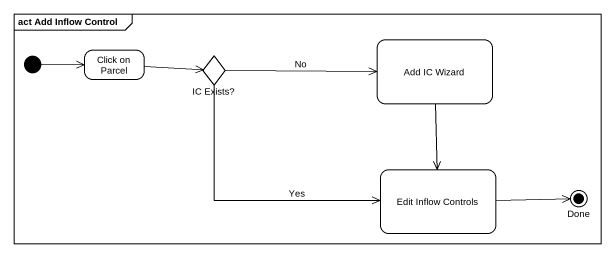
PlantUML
@startuml
mainframe act Add Inflow Control
hide empty description
state "Add IC Wizard" as Add_IC_Wizard
state "Click on Parcel" as Click_on_Parcel
state "IC Exists?" as IC_Exists <<choice>>
state "Edit Inflow Controls" as Edit_Inflow_Controls
state Done <<end>>
[*] -right-> Click_on_Parcel
Add_IC_Wizard --> Edit_Inflow_Controls
Click_on_Parcel -right-> IC_Exists
IC_Exists -right-> Add_IC_Wizard : No
IC_Exists -right-> Edit_Inflow_Controls : Yes
Edit_Inflow_Controls -right-> Done
@enduml
